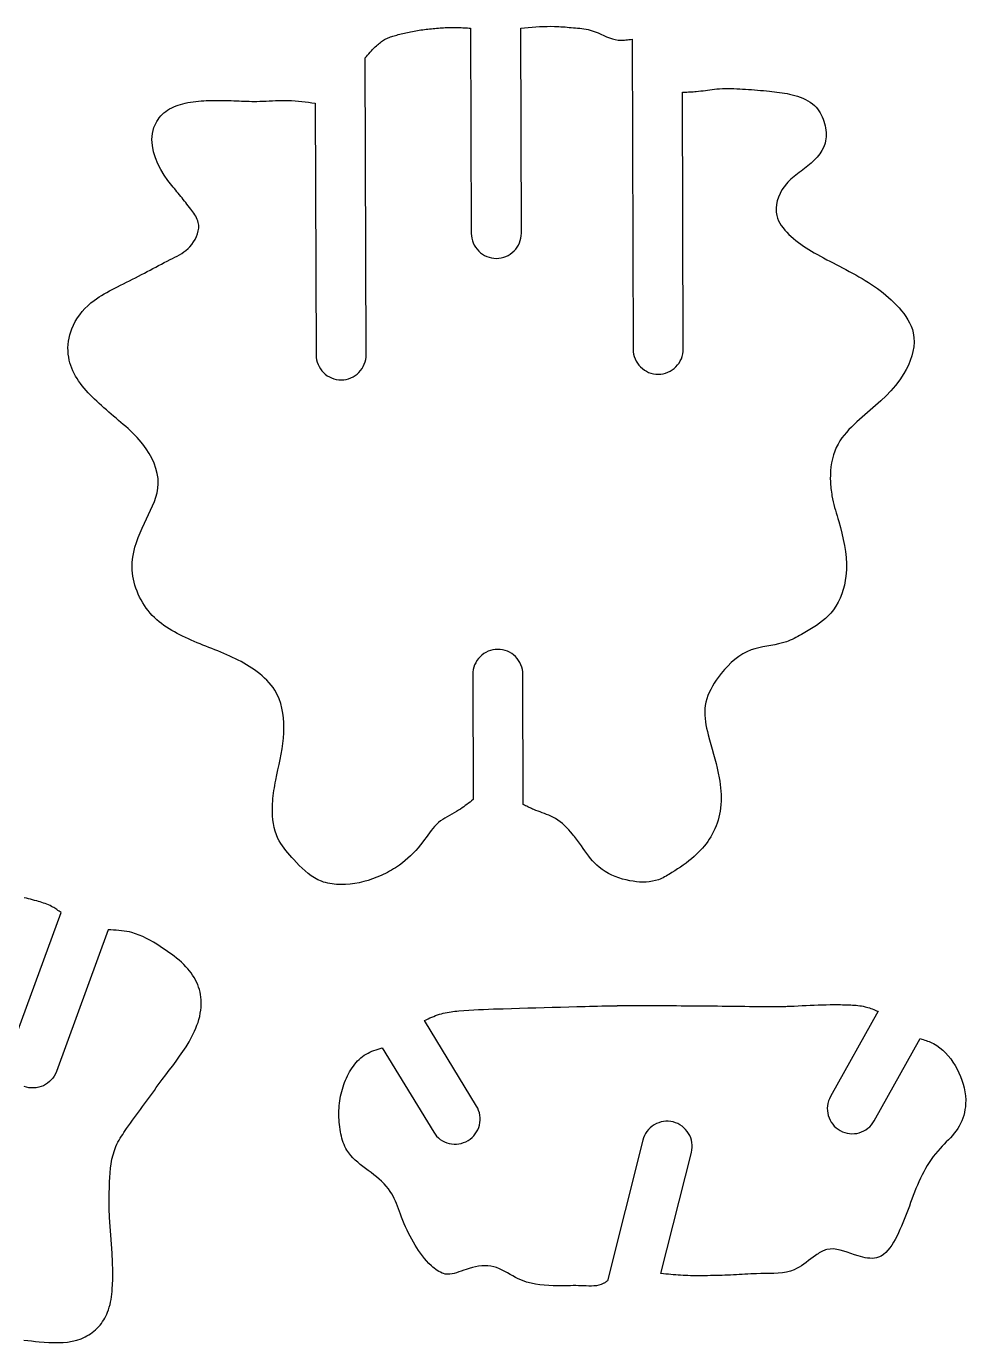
# Model space of a CAD drawing. Extents: x 0 to 235, y 0 to 140.
# Drawn here: x 84.42 to 112.56, y 96.88 to 136.3 of the extents above; entities that cross this region are included whole.
import ezdxf

# ---------------------------------------------------------------- set-up
doc = ezdxf.new("R2010")
doc.units = 0
doc.layers.add('CK_LEVEL_1', color=1, linetype='CONTINUOUS')

msp = doc.modelspace()

# ---------------------------------------------------------------- linework, layer by layer
at = {"layer": 'CK_LEVEL_1'}
for points in [[(97.807, 113.142), (97.76, 113.106), (97.713, 113.069), (97.665, 113.032), (97.618, 112.996), (97.57, 112.961), (97.521, 112.926), (97.472, 112.892), (97.422, 112.859), (97.371, 112.827), (97.303, 112.786), (97.234, 112.747), (97.165, 112.708), (97.095, 112.67), (97.027, 112.631), (96.959, 112.59), (96.893, 112.548), (96.83, 112.503), (96.769, 112.455), (96.709, 112.4), (96.652, 112.341), (96.598, 112.279), (96.545, 112.214), (96.495, 112.148), (96.445, 112.08), (96.396, 112.011), (96.346, 111.943), (96.296, 111.875), (96.228, 111.788), (96.158, 111.703), (96.085, 111.62), (96.01, 111.54), (95.933, 111.462), (95.853, 111.388), (95.77, 111.316), (95.685, 111.248), (95.598, 111.183), (95.54, 111.143), (95.482, 111.104), (95.422, 111.067), (95.362, 111.031), (95.301, 110.997), (95.239, 110.963), (95.176, 110.931), (95.112, 110.901), (95.048, 110.871), (94.921, 110.817), (94.792, 110.768), (94.662, 110.724), (94.529, 110.686), (94.395, 110.654), (94.26, 110.629), (94.123, 110.611), (93.985, 110.6), (93.847, 110.597), (93.78, 110.598), (93.712, 110.602), (93.645, 110.608), (93.578, 110.616), (93.512, 110.626), (93.447, 110.64), (93.383, 110.656), (93.319, 110.675), (93.258, 110.697), (93.152, 110.744), (93.052, 110.799), (92.955, 110.862), (92.861, 110.932), (92.771, 111.008), (92.683, 111.088), (92.598, 111.172), (92.514, 111.258), (92.432, 111.346), (92.37, 111.413), (92.31, 111.48), (92.251, 111.547), (92.195, 111.616), (92.14, 111.685), (92.089, 111.757), (92.041, 111.83), (91.997, 111.905), (91.958, 111.982), (91.913, 112.087), (91.876, 112.196), (91.846, 112.308), (91.824, 112.423), (91.808, 112.54), (91.797, 112.658), (91.793, 112.776), (91.793, 112.895), (91.797, 113.013), (91.802, 113.094), (91.809, 113.174), (91.818, 113.254), (91.828, 113.333), (91.839, 113.412), (91.851, 113.49), (91.865, 113.569), (91.879, 113.647), (91.894, 113.725), (91.926, 113.88), (91.959, 114.036), (91.993, 114.192), (92.025, 114.348), (92.056, 114.504), (92.083, 114.662), (92.106, 114.821), (92.124, 114.981), (92.135, 115.143), (92.138, 115.291), (92.135, 115.439), (92.124, 115.588), (92.105, 115.735), (92.077, 115.88), (92.039, 116.021), (91.992, 116.159), (91.934, 116.29), (91.864, 116.416), (91.812, 116.495), (91.754, 116.571), (91.693, 116.644), (91.627, 116.714), (91.559, 116.782), (91.487, 116.846), (91.412, 116.908), (91.336, 116.967), (91.258, 117.024), (91.179, 117.078), (91.099, 117.13), (91.018, 117.18), (90.936, 117.228), (90.853, 117.274), (90.769, 117.318), (90.685, 117.36), (90.6, 117.402), (90.514, 117.441), (90.426, 117.481), (90.338, 117.519), (90.249, 117.556), (90.16, 117.593), (90.071, 117.629), (89.981, 117.664), (89.891, 117.7), (89.802, 117.735), (89.712, 117.771), (89.624, 117.806), (89.536, 117.841), (89.449, 117.878), (89.362, 117.915), (89.275, 117.953), (89.189, 117.992), (89.103, 118.032), (89.018, 118.074), (88.934, 118.118), (88.854, 118.162), (88.774, 118.208), (88.696, 118.256), (88.619, 118.306), (88.543, 118.358), (88.47, 118.412), (88.398, 118.469), (88.329, 118.528), (88.262, 118.591), (88.194, 118.659), (88.13, 118.729), (88.069, 118.803), (88.011, 118.879), (87.957, 118.958), (87.905, 119.039), (87.857, 119.123), (87.813, 119.208), (87.772, 119.296), (87.736, 119.382), (87.704, 119.47), (87.675, 119.559), (87.65, 119.649), (87.63, 119.74), (87.613, 119.832), (87.601, 119.923), (87.593, 120.015), (87.59, 120.107), (87.594, 120.256), (87.61, 120.404), (87.637, 120.551), (87.673, 120.697), (87.717, 120.842), (87.768, 120.987), (87.826, 121.131), (87.888, 121.274), (87.955, 121.416), (88.018, 121.547), (88.082, 121.678), (88.144, 121.808), (88.203, 121.939), (88.256, 122.069), (88.301, 122.201), (88.337, 122.332), (88.362, 122.465), (88.372, 122.599), (88.366, 122.753), (88.342, 122.907), (88.301, 123.061), (88.245, 123.213), (88.176, 123.363), (88.095, 123.508), (88.005, 123.649), (87.907, 123.784), (87.802, 123.911), (87.738, 123.984), (87.672, 124.054), (87.604, 124.121), (87.536, 124.187), (87.466, 124.251), (87.396, 124.314), (87.325, 124.376), (87.254, 124.437), (87.182, 124.498), (87.109, 124.56), (87.036, 124.623), (86.962, 124.685), (86.889, 124.748), (86.817, 124.811), (86.744, 124.875), (86.672, 124.939), (86.601, 125.004), (86.53, 125.07), (86.463, 125.132), (86.398, 125.196), (86.334, 125.261), (86.271, 125.326), (86.21, 125.394), (86.15, 125.463), (86.093, 125.533), (86.038, 125.606), (85.986, 125.681), (85.939, 125.753), (85.895, 125.826), (85.855, 125.902), (85.818, 125.979), (85.784, 126.058), (85.754, 126.138), (85.728, 126.22), (85.706, 126.303), (85.69, 126.387), (85.676, 126.482), (85.669, 126.578), (85.668, 126.675), (85.673, 126.772), (85.683, 126.868), (85.699, 126.964), (85.721, 127.058), (85.749, 127.152), (85.781, 127.243), (85.83, 127.354), (85.886, 127.461), (85.949, 127.564), (86.019, 127.663), (86.095, 127.758), (86.176, 127.848), (86.263, 127.933), (86.353, 128.014), (86.448, 128.089), (86.522, 128.142), (86.597, 128.193), (86.674, 128.241), (86.753, 128.287), (86.832, 128.332), (86.912, 128.375), (86.993, 128.417), (87.074, 128.458), (87.155, 128.499), (87.245, 128.544), (87.334, 128.589), (87.424, 128.634), (87.513, 128.68), (87.602, 128.725), (87.692, 128.771), (87.781, 128.817), (87.87, 128.863), (87.959, 128.909), (88.044, 128.954), (88.128, 128.999), (88.213, 129.045), (88.298, 129.09), (88.383, 129.135), (88.468, 129.18), (88.554, 129.224), (88.639, 129.268), (88.725, 129.312), (88.796, 129.347), (88.867, 129.383), (88.937, 129.419), (89.006, 129.457), (89.074, 129.498), (89.139, 129.542), (89.203, 129.589), (89.264, 129.641), (89.321, 129.698), (89.379, 129.766), (89.432, 129.84), (89.479, 129.918), (89.518, 130), (89.549, 130.084), (89.571, 130.17), (89.583, 130.255), (89.583, 130.34), (89.571, 130.422), (89.558, 130.47), (89.54, 130.518), (89.519, 130.564), (89.494, 130.609), (89.467, 130.654), (89.438, 130.698), (89.407, 130.741), (89.375, 130.783), (89.343, 130.826), (89.306, 130.875), (89.269, 130.923), (89.233, 130.972), (89.196, 131.019), (89.16, 131.067), (89.123, 131.114), (89.086, 131.161), (89.049, 131.207), (89.011, 131.253), (88.972, 131.299), (88.933, 131.346), (88.894, 131.392), (88.854, 131.439), (88.814, 131.486), (88.775, 131.534), (88.736, 131.582), (88.697, 131.631), (88.658, 131.682), (88.55, 131.839), (88.449, 132.006), (88.361, 132.18), (88.287, 132.36), (88.23, 132.543), (88.195, 132.728), (88.183, 132.912), (88.198, 133.092), (88.243, 133.267), (88.267, 133.329), (88.296, 133.39), (88.328, 133.449), (88.365, 133.506), (88.404, 133.561), (88.448, 133.613), (88.494, 133.662), (88.543, 133.708), (88.595, 133.751), (88.653, 133.792), (88.713, 133.828), (88.775, 133.861), (88.839, 133.891), (88.905, 133.917), (88.972, 133.94), (89.04, 133.961), (89.109, 133.979), (89.178, 133.996), (89.257, 134.012), (89.336, 134.026), (89.415, 134.038), (89.494, 134.048), (89.574, 134.057), (89.653, 134.064), (89.733, 134.069), (89.812, 134.074), (89.892, 134.077), (89.975, 134.079), (90.058, 134.081), (90.141, 134.081), (90.224, 134.081), (90.308, 134.08), (90.391, 134.078), (90.474, 134.076), (90.557, 134.073), (90.64, 134.07), (90.716, 134.067), (90.792, 134.064), (90.868, 134.061), (90.944, 134.058), (91.02, 134.055), (91.095, 134.053), (91.171, 134.051), (91.247, 134.051), (91.323, 134.051), (91.417, 134.053), (91.511, 134.056), (91.604, 134.061), (91.698, 134.065), (91.792, 134.07), (91.885, 134.074), (91.979, 134.077), (92.073, 134.079), (92.166, 134.079), (92.267, 134.076), (92.368, 134.072), (92.469, 134.065), (92.57, 134.056), (92.671, 134.046), (92.772, 134.035), (92.873, 134.023), (92.973, 134.01), (93.074, 133.997), (93.1, 126.46, 0.414214), (93.853, 125.712, 0.414214), (94.601, 126.465), (94.57, 135.353), (94.607, 135.395), (94.644, 135.437), (94.681, 135.478), (94.718, 135.519), (94.756, 135.56), (94.794, 135.6), (94.833, 135.64), (94.873, 135.679), (94.913, 135.718), (94.941, 135.743), (94.97, 135.768), (94.999, 135.793), (95.029, 135.816), (95.059, 135.839), (95.09, 135.861), (95.121, 135.882), (95.154, 135.901), (95.186, 135.92), (95.221, 135.937), (95.256, 135.953), (95.292, 135.967), (95.328, 135.981), (95.365, 135.994), (95.402, 136.005), (95.439, 136.017), (95.477, 136.027), (95.515, 136.038), (95.561, 136.05), (95.607, 136.062), (95.653, 136.073), (95.7, 136.085), (95.746, 136.096), (95.793, 136.106), (95.839, 136.116), (95.886, 136.126), (95.932, 136.135), (95.984, 136.145), (96.035, 136.154), (96.087, 136.163), (96.138, 136.172), (96.19, 136.18), (96.242, 136.188), (96.294, 136.195), (96.346, 136.202), (96.398, 136.208), (96.45, 136.215), (96.502, 136.221), (96.554, 136.226), (96.607, 136.232), (96.659, 136.237), (96.711, 136.241), (96.763, 136.245), (96.816, 136.249), (96.868, 136.253), (96.916, 136.255), (96.965, 136.258), (97.013, 136.26), (97.061, 136.261), (97.109, 136.263), (97.157, 136.263), (97.206, 136.264), (97.254, 136.264), (97.302, 136.263), (97.349, 136.262), (97.397, 136.261), (97.444, 136.259), (97.492, 136.257), (97.539, 136.255), (97.586, 136.252), (97.634, 136.25), (97.681, 136.247), (97.729, 136.244), (97.749, 130.097, 0.414214), (98.502, 129.349, 0.414214), (99.25, 130.102), (99.23, 136.244), (99.342, 136.255), (99.455, 136.264), (99.568, 136.273), (99.681, 136.282), (99.793, 136.288), (99.906, 136.294), (100.019, 136.297), (100.131, 136.298), (100.244, 136.296), (100.306, 136.294), (100.369, 136.291), (100.431, 136.287), (100.494, 136.283), (100.557, 136.278), (100.619, 136.273), (100.682, 136.267), (100.745, 136.262), (100.807, 136.256), (100.871, 136.25), (100.934, 136.244), (100.997, 136.238), (101.06, 136.23), (101.123, 136.221), (101.186, 136.211), (101.248, 136.198), (101.31, 136.183), (101.371, 136.166), (101.459, 136.135), (101.546, 136.101), (101.632, 136.063), (101.718, 136.025), (101.804, 135.988), (101.89, 135.954), (101.976, 135.925), (102.064, 135.902), (102.153, 135.888), (102.198, 135.884), (102.243, 135.883), (102.289, 135.884), (102.334, 135.887), (102.38, 135.891), (102.426, 135.896), (102.473, 135.902), (102.519, 135.908), (102.565, 135.915), (102.597, 126.628, 0.414214), (103.35, 125.88, 0.414214), (104.098, 126.633), (104.072, 134.327), (104.118, 134.328), (104.165, 134.329), (104.211, 134.331), (104.257, 134.332), (104.304, 134.334), (104.35, 134.337), (104.396, 134.34), (104.443, 134.343), (104.489, 134.347), (104.557, 134.354), (104.625, 134.362), (104.693, 134.371), (104.761, 134.38), (104.829, 134.389), (104.897, 134.399), (104.965, 134.407), (105.033, 134.415), (105.102, 134.422), (105.188, 134.428), (105.274, 134.432), (105.36, 134.434), (105.446, 134.435), (105.532, 134.434), (105.619, 134.432), (105.705, 134.428), (105.792, 134.424), (105.878, 134.419), (105.967, 134.414), (106.056, 134.408), (106.145, 134.402), (106.234, 134.395), (106.323, 134.388), (106.412, 134.381), (106.501, 134.373), (106.589, 134.365), (106.678, 134.356), (106.754, 134.348), (106.83, 134.34), (106.906, 134.331), (106.982, 134.321), (107.058, 134.309), (107.134, 134.297), (107.21, 134.283), (107.286, 134.267), (107.362, 134.249), (107.443, 134.227), (107.524, 134.203), (107.604, 134.176), (107.682, 134.145), (107.758, 134.11), (107.831, 134.071), (107.901, 134.027), (107.966, 133.979), (108.028, 133.926), (108.076, 133.877), (108.12, 133.824), (108.161, 133.768), (108.198, 133.71), (108.232, 133.649), (108.262, 133.585), (108.289, 133.52), (108.313, 133.453), (108.333, 133.384), (108.349, 133.32), (108.361, 133.254), (108.371, 133.189), (108.377, 133.123), (108.379, 133.057), (108.378, 132.992), (108.372, 132.928), (108.362, 132.865), (108.348, 132.804), (108.308, 132.691), (108.254, 132.583), (108.186, 132.481), (108.108, 132.384), (108.022, 132.292), (107.928, 132.203), (107.83, 132.119), (107.729, 132.039), (107.627, 131.961), (107.575, 131.922), (107.523, 131.883), (107.471, 131.844), (107.421, 131.804), (107.372, 131.764), (107.323, 131.722), (107.277, 131.679), (107.232, 131.633), (107.188, 131.585), (107.118, 131.495), (107.054, 131.397), (106.999, 131.293), (106.953, 131.185), (106.917, 131.074), (106.892, 130.961), (106.88, 130.848), (106.882, 130.737), (106.899, 130.629), (106.922, 130.55), (106.953, 130.474), (106.991, 130.4), (107.036, 130.329), (107.087, 130.26), (107.141, 130.194), (107.2, 130.13), (107.261, 130.069), (107.324, 130.01), (107.398, 129.946), (107.473, 129.884), (107.549, 129.826), (107.626, 129.77), (107.704, 129.715), (107.783, 129.663), (107.863, 129.613), (107.944, 129.564), (108.025, 129.516), (108.118, 129.463), (108.211, 129.411), (108.305, 129.361), (108.399, 129.31), (108.494, 129.261), (108.589, 129.211), (108.684, 129.162), (108.779, 129.113), (108.874, 129.064), (108.973, 129.012), (109.071, 128.96), (109.169, 128.908), (109.266, 128.854), (109.363, 128.8), (109.458, 128.744), (109.553, 128.688), (109.647, 128.629), (109.739, 128.569), (109.828, 128.509), (109.915, 128.447), (110.002, 128.383), (110.086, 128.316), (110.17, 128.248), (110.251, 128.177), (110.332, 128.103), (110.41, 128.027), (110.488, 127.948), (110.563, 127.867), (110.635, 127.782), (110.705, 127.694), (110.769, 127.604), (110.828, 127.512), (110.881, 127.416), (110.926, 127.319), (110.962, 127.219), (110.989, 127.116), (111.01, 126.981), (111.014, 126.844), (111.003, 126.705), (110.98, 126.565), (110.944, 126.426), (110.897, 126.289), (110.842, 126.154), (110.778, 126.023), (110.707, 125.897), (110.589, 125.715), (110.459, 125.546), (110.32, 125.386), (110.173, 125.234), (110.02, 125.088), (109.862, 124.946), (109.701, 124.806), (109.539, 124.666), (109.377, 124.524), (109.295, 124.451), (109.214, 124.376), (109.135, 124.299), (109.058, 124.221), (108.985, 124.14), (108.915, 124.057), (108.85, 123.972), (108.79, 123.883), (108.735, 123.79), (108.682, 123.685), (108.637, 123.576), (108.598, 123.463), (108.567, 123.347), (108.542, 123.229), (108.524, 123.108), (108.512, 122.987), (108.505, 122.864), (108.504, 122.741), (108.506, 122.684), (108.508, 122.628), (108.512, 122.572), (108.517, 122.515), (108.522, 122.459), (108.529, 122.404), (108.536, 122.348), (108.545, 122.293), (108.554, 122.238), (108.572, 122.151), (108.591, 122.064), (108.612, 121.979), (108.634, 121.894), (108.657, 121.809), (108.681, 121.725), (108.706, 121.64), (108.731, 121.556), (108.756, 121.472), (108.806, 121.294), (108.852, 121.116), (108.894, 120.935), (108.93, 120.754), (108.959, 120.572), (108.978, 120.388), (108.988, 120.204), (108.986, 120.019), (108.971, 119.834), (108.952, 119.7), (108.925, 119.566), (108.89, 119.434), (108.847, 119.304), (108.797, 119.178), (108.739, 119.056), (108.673, 118.939), (108.598, 118.829), (108.516, 118.725), (108.439, 118.643), (108.357, 118.565), (108.271, 118.493), (108.18, 118.424), (108.087, 118.359), (107.99, 118.296), (107.892, 118.236), (107.793, 118.177), (107.694, 118.119), (107.639, 118.088), (107.584, 118.057), (107.528, 118.026), (107.473, 117.996), (107.417, 117.968), (107.361, 117.941), (107.304, 117.915), (107.246, 117.891), (107.188, 117.87), (107.074, 117.834), (106.957, 117.805), (106.838, 117.781), (106.719, 117.759), (106.599, 117.739), (106.48, 117.717), (106.362, 117.692), (106.246, 117.662), (106.133, 117.625), (106.003, 117.57), (105.879, 117.503), (105.76, 117.426), (105.646, 117.34), (105.536, 117.245), (105.432, 117.143), (105.332, 117.034), (105.238, 116.921), (105.148, 116.803), (105.086, 116.716), (105.028, 116.627), (104.973, 116.536), (104.922, 116.444), (104.877, 116.35), (104.837, 116.255), (104.803, 116.159), (104.777, 116.061), (104.758, 115.962), (104.747, 115.866), (104.743, 115.769), (104.745, 115.672), (104.752, 115.574), (104.764, 115.475), (104.78, 115.377), (104.799, 115.278), (104.821, 115.18), (104.844, 115.083), (104.882, 114.937), (104.922, 114.793), (104.962, 114.65), (105.003, 114.508), (105.043, 114.366), (105.081, 114.223), (105.117, 114.081), (105.149, 113.937), (105.177, 113.792), (105.194, 113.694), (105.207, 113.594), (105.218, 113.494), (105.226, 113.394), (105.231, 113.293), (105.233, 113.192), (105.23, 113.092), (105.224, 112.991), (105.214, 112.891), (105.201, 112.8), (105.184, 112.709), (105.164, 112.618), (105.14, 112.529), (105.113, 112.441), (105.081, 112.354), (105.046, 112.268), (105.008, 112.185), (104.966, 112.103), (104.924, 112.029), (104.879, 111.957), (104.831, 111.887), (104.781, 111.819), (104.728, 111.752), (104.673, 111.688), (104.616, 111.625), (104.557, 111.564), (104.496, 111.505), (104.421, 111.436), (104.343, 111.369), (104.264, 111.305), (104.183, 111.243), (104.1, 111.183), (104.016, 111.124), (103.931, 111.067), (103.845, 111.011), (103.758, 110.956), (103.714, 110.929), (103.671, 110.902), (103.627, 110.876), (103.583, 110.851), (103.539, 110.827), (103.494, 110.804), (103.449, 110.782), (103.403, 110.762), (103.356, 110.745), (103.266, 110.717), (103.174, 110.696), (103.08, 110.682), (102.985, 110.674), (102.889, 110.672), (102.792, 110.675), (102.694, 110.683), (102.597, 110.696), (102.5, 110.712), (102.387, 110.736), (102.276, 110.764), (102.167, 110.798), (102.06, 110.836), (101.957, 110.881), (101.856, 110.93), (101.76, 110.986), (101.668, 111.047), (101.581, 111.115), (101.512, 111.176), (101.447, 111.241), (101.384, 111.309), (101.324, 111.38), (101.266, 111.453), (101.21, 111.528), (101.155, 111.604), (101.101, 111.68), (101.047, 111.757), (101.019, 111.797), (100.99, 111.837), (100.962, 111.877), (100.933, 111.916), (100.904, 111.956), (100.874, 111.995), (100.844, 112.033), (100.814, 112.072), (100.782, 112.11), (100.726, 112.176), (100.667, 112.241), (100.606, 112.304), (100.543, 112.364), (100.478, 112.422), (100.41, 112.476), (100.34, 112.527), (100.268, 112.574), (100.193, 112.617), (100.132, 112.647), (100.069, 112.675), (100.006, 112.701), (99.942, 112.726), (99.877, 112.749), (99.813, 112.773), (99.748, 112.796), (99.683, 112.821), (99.62, 112.846), (99.584, 112.861), (99.549, 112.877), (99.515, 112.893), (99.48, 112.909), (99.445, 112.926), (99.411, 112.943), (99.377, 112.96), (99.343, 112.978), (99.308, 112.995), (99.295, 116.894, 0.414214), (98.542, 117.642, 0.414214), (97.794, 116.889), (97.807, 113.142)], [(95.082, 105.713), (96.623, 103.184, 0.414214), (97.654, 102.934, 0.414214), (97.905, 103.965), (96.345, 106.525), (96.4, 106.552), (96.456, 106.578), (96.511, 106.603), (96.567, 106.628), (96.624, 106.651), (96.68, 106.674), (96.737, 106.695), (96.795, 106.714), (96.853, 106.732), (96.91, 106.747), (96.967, 106.76), (97.025, 106.771), (97.084, 106.781), (97.142, 106.79), (97.201, 106.797), (97.26, 106.804), (97.319, 106.81), (97.379, 106.815), (97.526, 106.828), (97.674, 106.838), (97.822, 106.847), (97.969, 106.855), (98.116, 106.862), (98.263, 106.868), (98.411, 106.873), (98.558, 106.878), (98.705, 106.882), (98.95, 106.89), (99.195, 106.897), (99.441, 106.904), (99.686, 106.911), (99.931, 106.918), (100.177, 106.925), (100.422, 106.932), (100.668, 106.939), (100.913, 106.945), (101.037, 106.949), (101.161, 106.952), (101.286, 106.955), (101.41, 106.958), (101.534, 106.961), (101.658, 106.964), (101.782, 106.967), (101.906, 106.969), (102.03, 106.971), (102.042, 106.971), (102.053, 106.971), (102.065, 106.972), (102.076, 106.972), (102.088, 106.972), (102.099, 106.972), (102.111, 106.972), (102.122, 106.972), (102.133, 106.973), (102.269, 106.974), (102.405, 106.976), (102.541, 106.976), (102.677, 106.977), (102.812, 106.978), (102.948, 106.978), (103.084, 106.978), (103.22, 106.977), (103.355, 106.977), (103.491, 106.976), (103.628, 106.975), (103.764, 106.974), (103.9, 106.973), (104.036, 106.972), (104.172, 106.971), (104.308, 106.97), (104.444, 106.969), (104.58, 106.968), (104.716, 106.967), (104.853, 106.966), (104.989, 106.964), (105.126, 106.963), (105.262, 106.962), (105.399, 106.961), (105.535, 106.959), (105.672, 106.957), (105.808, 106.955), (105.945, 106.953), (106.082, 106.951), (106.219, 106.949), (106.356, 106.947), (106.493, 106.946), (106.63, 106.946), (106.767, 106.946), (106.904, 106.947), (107.041, 106.949), (107.083, 106.95), (107.126, 106.951), (107.169, 106.952), (107.212, 106.954), (107.254, 106.955), (107.297, 106.957), (107.34, 106.958), (107.383, 106.96), (107.425, 106.962), (107.545, 106.967), (107.665, 106.973), (107.784, 106.979), (107.904, 106.985), (108.023, 106.99), (108.143, 106.995), (108.262, 106.999), (108.382, 107.002), (108.501, 107.004), (108.563, 107.005), (108.625, 107.005), (108.687, 107.005), (108.749, 107.004), (108.811, 107.003), (108.873, 107.002), (108.936, 107), (108.998, 106.998), (109.06, 106.996), (109.115, 106.994), (109.169, 106.991), (109.224, 106.988), (109.278, 106.983), (109.332, 106.978), (109.386, 106.971), (109.44, 106.963), (109.493, 106.953), (109.545, 106.942), (109.589, 106.93), (109.633, 106.918), (109.676, 106.904), (109.719, 106.889), (109.762, 106.873), (109.805, 106.857), (109.848, 106.84), (109.89, 106.822), (109.933, 106.805), (108.509, 104.253, 0.414214), (108.799, 103.232, 0.414214), (109.82, 103.522), (111.196, 105.987), (111.241, 105.973), (111.286, 105.959), (111.331, 105.944), (111.376, 105.929), (111.42, 105.913), (111.464, 105.896), (111.507, 105.878), (111.55, 105.859), (111.591, 105.838), (111.691, 105.781), (111.785, 105.714), (111.874, 105.64), (111.958, 105.558), (112.037, 105.47), (112.11, 105.377), (112.179, 105.279), (112.243, 105.177), (112.301, 105.073), (112.356, 104.963), (112.406, 104.852), (112.449, 104.738), (112.486, 104.624), (112.516, 104.507), (112.538, 104.39), (112.553, 104.272), (112.559, 104.153), (112.557, 104.033), (112.55, 103.946), (112.538, 103.86), (112.521, 103.773), (112.5, 103.688), (112.474, 103.605), (112.443, 103.523), (112.408, 103.443), (112.368, 103.366), (112.324, 103.292), (112.273, 103.22), (112.219, 103.15), (112.162, 103.083), (112.102, 103.018), (112.04, 102.954), (111.978, 102.891), (111.915, 102.827), (111.853, 102.764), (111.792, 102.699), (111.721, 102.618), (111.653, 102.536), (111.588, 102.451), (111.525, 102.364), (111.466, 102.276), (111.409, 102.185), (111.354, 102.093), (111.302, 101.999), (111.253, 101.904), (111.204, 101.803), (111.157, 101.7), (111.112, 101.597), (111.069, 101.493), (111.028, 101.389), (110.988, 101.284), (110.949, 101.18), (110.91, 101.076), (110.872, 100.972), (110.835, 100.871), (110.798, 100.77), (110.759, 100.67), (110.72, 100.57), (110.679, 100.47), (110.636, 100.369), (110.591, 100.267), (110.543, 100.165), (110.492, 100.061), (110.446, 99.974), (110.397, 99.887), (110.345, 99.802), (110.29, 99.722), (110.23, 99.647), (110.167, 99.579), (110.098, 99.521), (110.026, 99.473), (109.948, 99.438), (109.886, 99.42), (109.823, 99.41), (109.757, 99.406), (109.689, 99.408), (109.62, 99.414), (109.549, 99.426), (109.478, 99.441), (109.407, 99.459), (109.336, 99.48), (109.227, 99.515), (109.119, 99.553), (109.013, 99.59), (108.908, 99.625), (108.804, 99.654), (108.702, 99.675), (108.601, 99.687), (108.501, 99.685), (108.403, 99.668), (108.364, 99.657), (108.325, 99.643), (108.287, 99.627), (108.248, 99.609), (108.211, 99.589), (108.173, 99.567), (108.136, 99.544), (108.1, 99.52), (108.063, 99.496), (107.991, 99.444), (107.92, 99.391), (107.85, 99.338), (107.78, 99.285), (107.71, 99.234), (107.64, 99.186), (107.569, 99.14), (107.496, 99.099), (107.421, 99.064), (107.307, 99.022), (107.189, 98.992), (107.067, 98.971), (106.942, 98.958), (106.814, 98.951), (106.685, 98.948), (106.556, 98.948), (106.426, 98.948), (106.297, 98.947), (106.209, 98.945), (106.121, 98.941), (106.034, 98.937), (105.947, 98.932), (105.861, 98.927), (105.775, 98.921), (105.689, 98.916), (105.603, 98.911), (105.517, 98.906), (105.431, 98.902), (105.346, 98.898), (105.26, 98.895), (105.174, 98.893), (105.088, 98.891), (105.002, 98.889), (104.916, 98.888), (104.83, 98.887), (104.744, 98.886), (104.672, 98.885), (104.6, 98.885), (104.527, 98.885), (104.455, 98.885), (104.383, 98.885), (104.311, 98.887), (104.239, 98.888), (104.167, 98.891), (104.095, 98.894), (104.021, 98.898), (103.947, 98.903), (103.873, 98.909), (103.8, 98.915), (103.726, 98.922), (103.652, 98.929), (103.578, 98.937), (103.505, 98.945), (103.431, 98.953), (104.342, 102.578, 0.414214), (103.797, 103.489, 0.414214), (102.886, 102.944), (101.827, 98.728), (101.813, 98.719), (101.8, 98.709), (101.786, 98.7), (101.772, 98.691), (101.759, 98.682), (101.745, 98.674), (101.731, 98.666), (101.717, 98.658), (101.703, 98.65), (101.637, 98.621), (101.568, 98.601), (101.496, 98.587), (101.423, 98.579), (101.348, 98.576), (101.271, 98.576), (101.195, 98.579), (101.118, 98.582), (101.042, 98.585), (100.962, 98.587), (100.882, 98.588), (100.803, 98.588), (100.725, 98.587), (100.647, 98.585), (100.569, 98.584), (100.491, 98.582), (100.413, 98.581), (100.335, 98.581), (100.202, 98.583), (100.068, 98.589), (99.935, 98.598), (99.801, 98.614), (99.669, 98.635), (99.538, 98.662), (99.408, 98.697), (99.282, 98.741), (99.158, 98.793), (99.075, 98.834), (98.994, 98.878), (98.914, 98.923), (98.833, 98.969), (98.753, 99.014), (98.673, 99.056), (98.592, 99.095), (98.509, 99.127), (98.425, 99.153), (98.337, 99.172), (98.247, 99.182), (98.156, 99.185), (98.063, 99.181), (97.969, 99.17), (97.875, 99.154), (97.781, 99.132), (97.686, 99.106), (97.592, 99.076), (97.521, 99.051), (97.45, 99.025), (97.379, 98.999), (97.31, 98.976), (97.24, 98.956), (97.172, 98.941), (97.104, 98.932), (97.037, 98.93), (96.971, 98.937), (96.921, 98.948), (96.872, 98.966), (96.824, 98.987), (96.777, 99.013), (96.73, 99.042), (96.685, 99.075), (96.641, 99.109), (96.597, 99.146), (96.555, 99.184), (96.482, 99.255), (96.412, 99.328), (96.347, 99.403), (96.285, 99.48), (96.226, 99.558), (96.17, 99.639), (96.116, 99.72), (96.065, 99.803), (96.016, 99.887), (95.966, 99.977), (95.918, 100.068), (95.872, 100.16), (95.827, 100.253), (95.783, 100.347), (95.742, 100.442), (95.701, 100.537), (95.662, 100.634), (95.624, 100.732), (95.595, 100.81), (95.566, 100.888), (95.536, 100.966), (95.506, 101.044), (95.474, 101.12), (95.441, 101.196), (95.405, 101.269), (95.366, 101.34), (95.324, 101.409), (95.266, 101.49), (95.203, 101.567), (95.135, 101.641), (95.063, 101.712), (94.988, 101.78), (94.909, 101.846), (94.829, 101.911), (94.746, 101.974), (94.663, 102.037), (94.582, 102.097), (94.502, 102.158), (94.423, 102.219), (94.347, 102.282), (94.273, 102.348), (94.203, 102.416), (94.138, 102.487), (94.078, 102.562), (94.025, 102.642), (93.993, 102.698), (93.964, 102.756), (93.938, 102.815), (93.915, 102.877), (93.894, 102.939), (93.875, 103.003), (93.858, 103.068), (93.844, 103.132), (93.831, 103.198), (93.818, 103.268), (93.808, 103.339), (93.799, 103.409), (93.792, 103.48), (93.787, 103.55), (93.783, 103.621), (93.782, 103.692), (93.782, 103.762), (93.784, 103.833), (93.788, 103.905), (93.794, 103.977), (93.801, 104.049), (93.811, 104.121), (93.822, 104.193), (93.836, 104.264), (93.851, 104.335), (93.868, 104.405), (93.887, 104.475), (93.907, 104.542), (93.93, 104.609), (93.954, 104.674), (93.98, 104.739), (94.008, 104.803), (94.038, 104.867), (94.07, 104.929), (94.104, 104.991), (94.141, 105.051), (94.177, 105.108), (94.216, 105.163), (94.257, 105.216), (94.299, 105.268), (94.344, 105.318), (94.391, 105.365), (94.44, 105.409), (94.492, 105.451), (94.545, 105.489), (94.6, 105.522), (94.656, 105.553), (94.714, 105.581), (94.773, 105.606), (94.833, 105.63), (94.895, 105.652), (94.957, 105.673), (95.019, 105.693), (95.082, 105.713)]]:
    msp.add_lwpolyline(points, format="xyb", close=True, dxfattribs=at)
msp.add_lwpolyline([(83.909, 105.514), (85.46, 109.761), (85.429, 109.783), (85.399, 109.804), (85.368, 109.826), (85.337, 109.847), (85.305, 109.868), (85.274, 109.888), (85.242, 109.907), (85.209, 109.926), (85.177, 109.944), (85.13, 109.967), (85.082, 109.989), (85.033, 110.009), (84.983, 110.028), (84.933, 110.045), (84.883, 110.061), (84.832, 110.077), (84.781, 110.092), (84.73, 110.107), (84.668, 110.124), (84.607, 110.141), (84.545, 110.157), (84.483, 110.174), (84.422, 110.189), (84.36, 110.205)], dxfattribs=at)
msp.add_lwpolyline([(84.349, 96.954), (84.463, 96.943), (84.577, 96.931), (84.692, 96.92), (84.807, 96.909), (84.95, 96.897), (85.092, 96.887), (85.235, 96.882), (85.377, 96.881), (85.519, 96.886), (85.658, 96.9), (85.796, 96.922), (85.931, 96.955), (86.062, 97), (86.121, 97.025), (86.178, 97.052), (86.235, 97.082), (86.29, 97.114), (86.344, 97.149), (86.396, 97.187), (86.446, 97.227), (86.495, 97.269), (86.541, 97.313), (86.585, 97.359), (86.627, 97.408), (86.667, 97.458), (86.704, 97.51), (86.739, 97.564), (86.772, 97.619), (86.802, 97.676), (86.829, 97.733), (86.854, 97.792), (86.882, 97.866), (86.906, 97.942), (86.927, 98.019), (86.944, 98.096), (86.959, 98.175), (86.971, 98.254), (86.981, 98.333), (86.99, 98.413), (86.996, 98.493), (87.01, 98.761), (87.012, 99.029), (87.004, 99.296), (86.99, 99.563), (86.972, 99.83), (86.952, 100.097), (86.932, 100.363), (86.916, 100.629), (86.905, 100.895), (86.904, 100.968), (86.903, 101.041), (86.902, 101.114), (86.902, 101.188), (86.903, 101.261), (86.904, 101.334), (86.905, 101.408), (86.907, 101.482), (86.909, 101.556), (86.914, 101.693), (86.92, 101.83), (86.93, 101.968), (86.943, 102.105), (86.962, 102.24), (86.986, 102.374), (87.018, 102.505), (87.057, 102.633), (87.106, 102.759), (87.135, 102.821), (87.165, 102.882), (87.198, 102.942), (87.233, 103.001), (87.269, 103.06), (87.307, 103.118), (87.345, 103.176), (87.384, 103.233), (87.424, 103.29), (87.483, 103.374), (87.542, 103.456), (87.602, 103.539), (87.662, 103.621), (87.722, 103.703), (87.782, 103.785), (87.843, 103.867), (87.903, 103.948), (87.962, 104.03), (88.021, 104.111), (88.08, 104.192), (88.138, 104.274), (88.197, 104.355), (88.255, 104.436), (88.314, 104.517), (88.373, 104.598), (88.433, 104.679), (88.492, 104.76), (88.597, 104.898), (88.702, 105.037), (88.806, 105.175), (88.91, 105.314), (89.011, 105.455), (89.11, 105.598), (89.204, 105.743), (89.294, 105.891), (89.377, 106.044), (89.42, 106.127), (89.46, 106.212), (89.497, 106.297), (89.532, 106.384), (89.563, 106.473), (89.59, 106.562), (89.613, 106.652), (89.632, 106.743), (89.646, 106.836), (89.654, 106.913), (89.659, 106.991), (89.659, 107.07), (89.656, 107.148), (89.649, 107.226), (89.638, 107.303), (89.623, 107.38), (89.604, 107.455), (89.581, 107.529), (89.553, 107.605), (89.521, 107.678), (89.485, 107.75), (89.445, 107.819), (89.402, 107.887), (89.356, 107.953), (89.307, 108.017), (89.256, 108.079), (89.202, 108.139), (89.135, 108.207), (89.066, 108.273), (88.994, 108.336), (88.92, 108.397), (88.844, 108.456), (88.767, 108.513), (88.689, 108.569), (88.609, 108.623), (88.529, 108.678), (88.429, 108.744), (88.328, 108.809), (88.226, 108.872), (88.123, 108.932), (88.018, 108.988), (87.912, 109.04), (87.804, 109.086), (87.694, 109.127), (87.582, 109.16), (87.506, 109.179), (87.428, 109.194), (87.35, 109.207), (87.271, 109.217), (87.191, 109.225), (87.111, 109.232), (87.031, 109.237), (86.951, 109.242), (86.87, 109.246), (85.319, 104.999, -0.414214), (84.356, 104.552, -0.414214)], format="xyb", dxfattribs=at)

doc.saveas('drawing.dxf')
